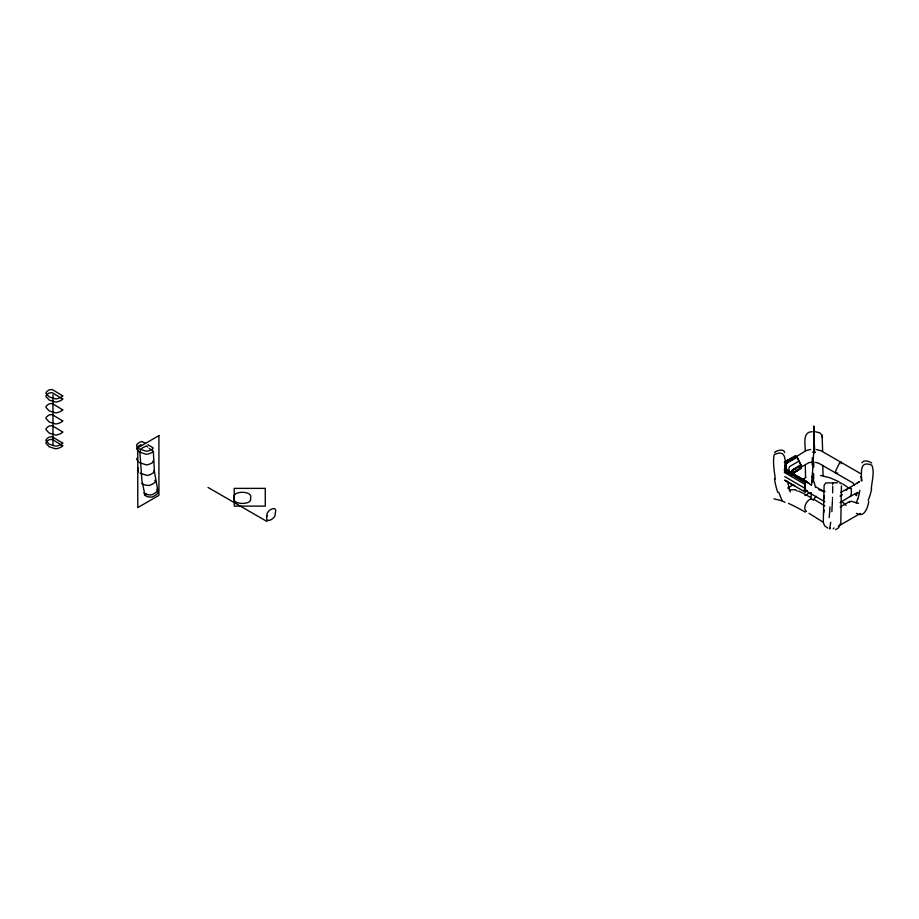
<?xml version="1.0" encoding="UTF-8"?>
<svg xmlns="http://www.w3.org/2000/svg" width="919" height="919" viewBox="0 0 919 919"><rect width="100%" height="100%" fill="white"/><g stroke="black" fill="none" stroke-linecap="round" stroke-linejoin="round"><path stroke-width="1.38" d="M234.242 498.201C230.956 490.332 253.747 490.344 250.485 498.201C253.058 505.151 232.116 505.059 234.242 498.523M813.832 437.903L813.843 431.677L813.866 432.424M832.74 484.807L832.74 482.762L837.496 482.774M813.671 479.19L813.683 473.584M813.82 452.918L813.832 438.306M832.729 486.369L832.683 490.964M813.729 467.162L813.774 461.637M823.952 498.799L823.975 495.64M827.858 528.126L824.607 525.794L823.298 522.486L824.113 485.243L825.905 482.923L832.74 482.923M832.671 491.86L832.648 492.837M823.734 512.733L823.826 509.861L823.792 510.757M832.499 498.041L832.522 497.42M832.442 499.936L832.465 499.304M832.396 501.211L831.856 511.722M792.385 471.665L792.5 470.677M861.126 480.878C862.286 473.296 858.461 460.017 871.809 465.14C874.808 472.136 871.844 481.315 871.281 488.954M812.534 472.228L813.706 452.481L813.832 425.957L813.878 431.539M792.396 471.401L792.626 470.379A2.826 1.631 0 0 1 793.017 469.931L796.313 467.955M830.753 522.256L830.006 526.736M829.834 527.747L829.742 528.93L830.351 527.931M859.839 490.298L859.185 493.411M795.394 457.225L806.239 450.517L810.604 449.483M868.788 501.418C867.835 507.391 864.457 518.213 856.497 513.399M857.668 498.983L856.255 503.118M861.942 462.82C863.469 459.5 869.408 461.143 871.671 463.061M800.863 467.024L800.771 467.197A1.769 1.022 60 0 1 800.587 467.392L800.012 467.518M834.038 527.92L833.234 528.884M856.209 495.467L857.163 493.066M850.753 495.996L840.046 502.647M849.213 502.337L851.27 501.246L858.564 503.348M792.58 470.723L792.626 470.631A2.826 1.631 0 0 1 793.017 470.183L801.012 465.496A1.861 1.08 60 0 0 800.794 464.899A9.443 5.457 60 0 0 800.483 464.187L799.231 461.522M137.322 457.834L137.034 458.305A5.33 3.216 -2.4 0 0 136.793 459.397L138.091 461.614M138.264 468.035L137.804 468.782A5.33 3.412 -6.2 0 0 137.563 469.954L138.447 471.826M774.625 452.55L775.452 451.7M813.591 499.419L816.118 496.294M846.319 490.286L846.904 489.724M848.03 488.655L859.162 481.763M840 462.441L839.633 462.877A10.488 6.054 -60 0 0 839.288 463.544L835.773 470.677A3.492 2.01 -60 0 0 835.681 472.573M856.818 483.624L859.38 481.613M784.562 462.682L795.705 456.134M787.181 462.613L786.779 462.9A5.054 2.918 0 0 0 786.078 463.681L785.607 465.221A27.662 15.968 0 0 0 785.722 467.874L786.147 469.081A5.525 3.194 0 0 0 786.894 469.931L787.859 470.608M775.602 451.562C778.06 450.425 784.309 448.449 784.665 452.642M784.355 462.096L788.341 459.753M787.215 462.406L791.029 460.35M787.836 462.211L786.526 462.877A5.043 2.918 0 0 0 785.837 463.658L785.366 465.209A28.294 16.335 0 0 0 785.492 467.886L785.998 469.241A5.353 3.09 0 0 0 786.641 469.942L788.318 470.896M788.088 461.889L796.876 456.8L798.106 459.167M785.308 470.942L786.044 470.505M807.261 490.723L805.802 490.401A15.382 8.88 -60 0 1 805.297 484.014L805.63 482.624A1.62 0.942 -60 0 1 806.572 481.763L806.939 481.751A10.488 6.054 -60 0 1 807.296 482.004L808.789 483.256M784.872 461.763L795.165 455.824L797.014 456.892L801.012 465.244L801.012 468.61L792.189 473.699M797.014 456.892L785.423 463.578L785.619 469.322L806.939 481.671M797.129 457.122L786.951 463.096A4.997 2.883 0 0 0 786.262 463.865L785.802 465.405A27.593 15.933 0 0 0 785.917 468.024L786.331 469.218A5.457 3.148 0 0 0 787.066 470.068L787.526 470.39M799.013 461.062L789.903 466.415A3.86 2.229 0 0 0 789.398 466.955L788.996 468.391A25.364 14.647 0 0 0 789.214 470.976L789.628 471.918M800.828 464.865L792.729 469.609A2.918 1.689 0 0 0 792.339 470.057L792.075 471.125A22.986 13.28 0 0 0 792.373 473.71L792.626 472.906A2.826 1.631 0 0 1 793.017 472.469L801.012 467.782M801.012 465.244L792.189 470.333L792.385 472.435M800.587 467.392L808.766 462.716L811.385 462.257M797.508 470.631L793.017 473.296A2.826 1.631 0 0 0 792.626 473.733M787.617 488.058L793.729 484.52M802.298 479.58L805.974 477.455M784.309 470.528L805.067 482.567L806.813 481.567L811.029 485.186M784.792 480.281L805.067 491.987L807.456 490.62M804.975 495.456L809.823 492.664M840.023 496.03L842.436 494.64M857.875 492.377L849.684 496.708M840.23 506.966L849.949 501.349M838.346 526.173L860.322 513.48M840.759 492.423L849.776 487.392A1.781 1.022 60 0 1 850.856 488.288M139.895 445.233L141.032 444.681M806.825 490.976L804.745 489.712M146.626 494.089L145.409 494.445L144.651 493.514L141.928 480.671L139.895 452.47L140.527 449.747L142.353 447.921L146.477 445.899L147.821 447.036M839.587 482.992L840.828 482.728L841.207 483.957M806.549 511.378C801.081 508.402 809.582 495.054 813.453 500.258M835.589 529.654L838.599 527.782L840.816 522.911L841.402 485.933M785.021 502.233L782.299 501.154L778.715 492.216M812.178 431.746C801.873 431.735 805.572 445.29 805.239 451.436M789.099 489.999L795.314 489.643L797.187 491.16M836.554 473.296L836.06 473.216A1.769 1.022 -60 0 1 835.785 472.986L835.635 472.619M812.614 452.171L815.348 452.286M773.936 498.822L782.609 500.947M815.555 462.372L818.668 463.199L853.177 483.107L854.245 485.175M816.52 449.575L821.092 450.804L860.644 473.63M815.521 431.735L820.001 432.964L821.965 435.307M820.552 475.433L830.029 477.823L839.07 481.763M818.84 489.781L824.986 491.493M821.241 490.344L823.217 490.895M806.262 491.056L824.86 501.774M788.479 503.359L792.902 505.45A80.861 12.234 36.2 0 1 805.343 512.147M798.622 491.068L801.563 492.527M802.436 492.975L803.286 493.411M804.136 493.848L810.202 497.179M145.34 443.211L141.928 441.522L139.895 442.177A20.689 11.947 0 0 0 138.344 443.153L136.816 444.693A5.33 3.079 0 0 0 136.575 445.738L138.401 448.323M824.09 491.642L815.9 486.921M797.692 476.456L806.675 481.648M797.382 476.708L800.265 478.374M804.045 480.557L808.927 483.371M805.584 482.28L784.769 470.149A4.147 2.389 0 0 1 784.355 469.77M805.067 484.439L784.309 472.4M805.067 488.368L784.746 476.593M803.872 490.16L806.066 491.424M795.13 486.254L784.746 480.212M147.867 444.67L153.209 447.955L152.186 449.276A20.689 11.947 0 0 1 150.486 450.161L147.821 451.045A5.33 3.079 0 0 1 146.018 451.183L139.068 448.794M208.016 487.438L267.073 521.533M790.96 472.4L792.798 473.503M792.649 473.388L795.05 474.813M794.671 474.709L789.444 471.688M791.833 474.928L784.746 470.804M789.72 471.677L791.11 472.527M793.614 474.537L789.903 472.24M149.28 448.529L150.394 449.184M789.869 471.803L787.893 470.769M788.157 470.769L788.973 471.275M814.636 499.718L824.86 505.909M808.95 513.307L822.562 521.774M139.068 451.872L146.029 454.262A5.33 3.09 -0.2 0 0 147.821 454.124L150.486 453.228A20.689 11.981 -0.2 0 0 152.186 452.332L153.347 451.263L151.934 450.092M139.274 462.533L146.236 464.853A5.33 3.216 -2.4 0 0 148.039 464.658L150.693 463.658A20.689 12.498 -2.4 0 0 152.393 462.682L153.542 461.648L153.002 460.924M140.067 473.205L147.006 475.41A5.33 3.412 -6.2 0 0 148.809 475.134L151.451 473.986A20.689 13.257 -6.2 0 0 153.14 472.883L154.289 471.734L153.737 470.976M141.549 483.383L144.788 484.991L148.487 485.485A5.33 3.607 -10.6 0 0 150.268 485.129L152.887 483.808A20.689 14.003 -10.6 0 0 154.564 482.578L155.69 481.326L154.771 480.281M143.766 492.998L146.994 494.583L150.67 494.985A5.33 3.779 -15.3 0 0 152.439 494.56L155.012 493.078A20.689 14.67 -15.3 0 0 156.667 491.722L157.769 490.367L156.85 489.31M144.375 495.169L147.603 496.754L151.279 497.133A5.33 3.814 -16.5 0 0 153.036 496.685L155.61 495.18A20.689 14.807 -16.5 0 0 157.252 493.802L158.355 492.285L156.931 491.022M786.124 472.481L785.481 472.021M842.551 483.773L847.536 487.196M860.632 476.72L861.092 477.053A3.205 1.849 0 0 1 861.482 477.524L862.056 480.959M796.807 456.8L796.842 456.835A1.781 1.022 60 0 0 795.728 456.467M138.413 451.413L136.586 448.817A5.33 3.09 -0.2 0 1 136.828 447.771L138.344 446.22A20.689 11.981 -0.2 0 1 139.251 445.623M842.091 501.556L846.043 505.393M840.942 462.234L841.264 462.82M855.302 494.089L856.726 495.605M792.672 474.319L792.729 474.399A2.24 1.298 0 0 0 792.982 474.641L793.028 474.629M792.913 474.468L792.81 474.284A23.159 13.371 0 0 1 792.419 471.677M811.81 476.364L814.303 482.728M850.822 488.322L851.178 489.425A14.922 8.616 60 0 1 850.649 495.892M798.312 459.615L798.772 460.557M792.81 474.537L792.729 474.078A23.159 13.371 0 0 1 792.419 471.413M790.317 492.01L788.904 487.886M822.126 435.778L822.631 451.022M821.839 434.951L822.505 437.754M812.718 482.027L812.362 480.74M814.395 483.061L815.567 487.529M157.574 489.241L154.403 471.539L153.381 452.217M787.388 482.372L787.112 481.142M784.872 470.93L784.516 468.116M775.303 479.063C774.372 471.091 772.649 462.556 774.143 454.71C785.768 448.977 785.469 459.546 785.251 467.438M800.954 465.519L800.966 465.68A4.584 2.654 60 0 1 800.909 466.944M785.573 471.206L785.297 468.07M814.693 449.747L814.349 444.348M854.188 484.727L854.233 485.324M814.533 452.688L814.177 444.233M823.056 475.594L822.804 465.313M805.538 476.984L805.32 465.451M805.067 482.567L805.067 491.987M52.957 394.814L52.957 444.693M837.68 473.021A10.683 6.169 -60 0 1 836.531 473.388M840 462.464A1.62 0.942 -60 0 1 840.988 462.154M841.287 463.233A15.382 8.88 -60 0 1 841.356 463.67M829.937 506.897A102.974 21.826 82.1 0 1 829.179 517.523M789.272 487.828A104.352 83.595 7 0 1 787.686 482.337M777.704 492.32A102.974 82.159 24.6 0 1 774.487 479.04M859.288 493.423A104.352 86.306 7.5 0 1 857.829 499.017M871.614 489.057A102.974 80.631 23.7 0 1 868.202 500.269M812.212 465.106A104.352 7.57 88.6 0 1 812.327 457.639M811.121 498.523A236.711 92.21 77.7 0 1 811.27 492.595M811.603 484.945A236.711 92.21 77.7 0 1 812.511 472.205M267.073 515.846C264.086 524.829 276.493 518.649 275.195 513.434C278.434 504.014 265.465 510.309 267.073 515.846M62.722 395.882L61.562 396.951A20.689 11.947 0 0 1 59.85 397.835L57.196 398.72A5.33 3.079 0 0 1 55.393 398.857L49.235 396.962L45.95 393.412A5.33 3.079 0 0 1 46.191 392.367L47.719 390.839A20.689 11.947 0 0 1 49.258 389.851L52.153 389.495L62.722 395.882M62.722 399.03L61.562 400.087A20.689 11.947 0 0 1 59.85 400.983L57.196 401.856A5.33 3.079 0 0 1 55.393 402.005L49.235 400.098L45.95 396.548A5.33 3.079 0 0 1 46.191 395.503L47.719 393.975A20.689 11.947 0 0 1 49.258 392.987L52.153 392.643L62.722 399.03M62.722 409.851L61.562 410.919A20.689 11.947 0 0 1 59.85 411.804L57.196 412.688A5.33 3.079 0 0 1 55.393 412.826L49.235 410.931L45.95 407.381A5.33 3.079 0 0 1 46.191 406.336L47.719 404.797A20.689 11.947 0 0 1 49.258 403.82L52.153 403.464L62.722 409.851M62.722 420.948L61.562 422.016A20.689 11.947 0 0 1 59.85 422.901L57.196 423.785A5.33 3.079 0 0 1 55.393 423.923L49.235 422.028L45.95 418.478A5.33 3.079 0 0 1 46.191 417.433L47.719 415.893A20.689 11.947 0 0 1 49.258 414.917L52.153 414.561L62.722 420.948M62.722 432.045L61.562 433.113A20.689 11.947 0 0 1 59.85 433.998L57.196 434.882A5.33 3.079 0 0 1 55.393 435.02L49.235 433.125L45.95 429.564A5.33 3.079 0 0 1 46.191 428.53L47.719 426.99A20.689 11.947 0 0 1 49.258 426.014L52.153 425.658L62.722 432.045M62.722 443.142L61.562 444.199A20.689 11.947 0 0 1 59.85 445.095L57.196 445.979A5.33 3.079 0 0 1 55.393 446.117L49.235 444.222L45.95 440.661A5.33 3.079 0 0 1 46.191 439.627L47.719 438.087A20.689 11.947 0 0 1 49.258 437.099L52.153 436.755L62.722 443.142M62.722 445.761L61.562 446.818A20.689 11.947 0 0 1 59.85 447.714L57.196 448.587A5.33 3.079 0 0 1 55.393 448.736L49.235 446.829L45.95 443.28A5.33 3.079 0 0 1 46.191 442.234L47.719 440.706A20.689 11.947 0 0 1 49.258 439.719L52.153 439.374L62.722 445.761M158.918 435.629L137.781 447.84L137.781 507.598L158.918 495.387L158.918 435.629M265.281 488.38L234.242 488.38L234.242 506.116L265.281 506.116L265.281 488.38"/></g></svg>
